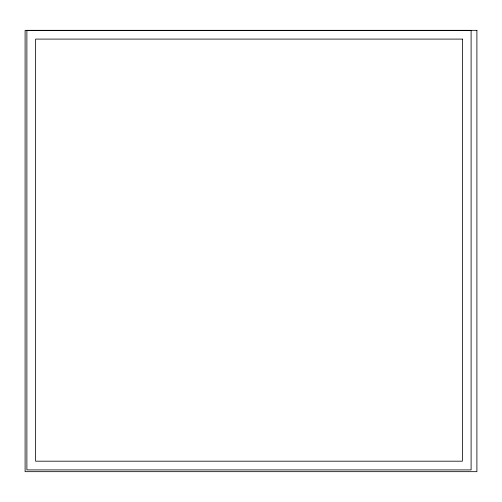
<?xml version="1.0" encoding="UTF-8"?>
<svg xmlns="http://www.w3.org/2000/svg" width="502" height="502" viewBox="0 0 502 502"><rect width="100%" height="100%" fill="white"/><g stroke="black" fill="none" stroke-linecap="round" stroke-linejoin="round"><path stroke-width="0.75" d="M476.9 30.333L25.1 30.333L25.1 471.667L476.9 471.667L476.9 30.333M471.102 30.365L26.888 30.365L26.888 469.91L471.102 469.91L471.102 30.365M462.373 39.093L35.611 39.093L35.611 461.187L462.373 461.187L462.373 39.093"/></g></svg>
